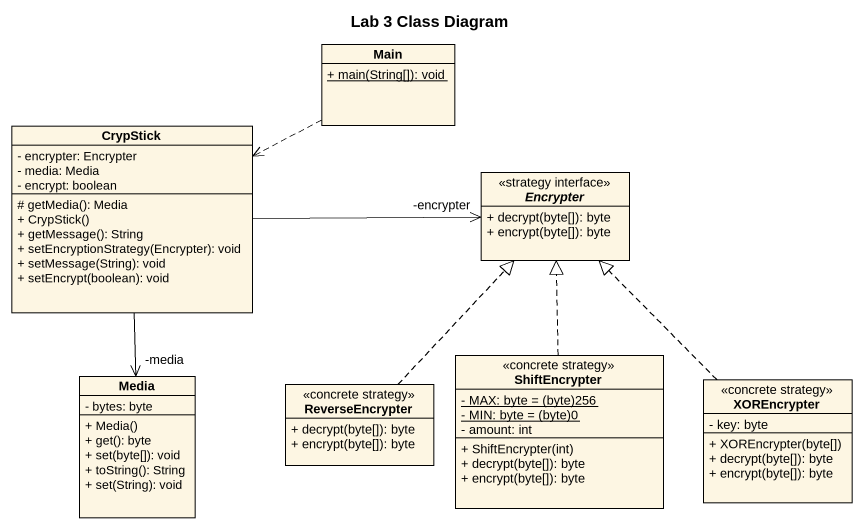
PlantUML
@startuml
title Lab 3 Class Diagram
hide circle
hide empty members
skinparam classAttributeIconSize 0
class Main {
  {static} + main(String[]): void
}
class CrypStick {
  - encrypter: Encrypter
  - media: Media
  - encrypt: boolean
  # getMedia(): Media
  + CrypStick()
  + getMessage(): String
  + setEncryptionStrategy(Encrypter): void
  + setMessage(String): void
  + setEncrypt(boolean): void
}
interface Encrypter <<strategy interface>> {
  + decrypt(byte[]): byte
  + encrypt(byte[]): byte
}
class Media {
  - bytes: byte
  + Media()
  + get(): byte
  + set(byte[]): void
  + toString(): String
  + set(String): void
}
class ReverseEncrypter <<concrete strategy>> {
  + decrypt(byte[]): byte
  + encrypt(byte[]): byte
}
class ShiftEncrypter <<concrete strategy>> {
  {static} {field} - MAX: byte = (byte)256
  {static} {field} - MIN: byte = (byte)0
  - amount: int
  + ShiftEncrypter(int)
  + decrypt(byte[]): byte
  + encrypt(byte[]): byte
}
class XOREncrypter <<concrete strategy>> {
  - key: byte
  + XOREncrypter(byte[])
  + decrypt(byte[]): byte
  + encrypt(byte[]): byte
}
Main .left.> CrypStick
CrypStick -right-> "-encrypter" Encrypter
CrypStick --> "-media" Media
ReverseEncrypter .up.|> Encrypter
ShiftEncrypter .up.|> Encrypter
XOREncrypter .up.|> Encrypter
@enduml
